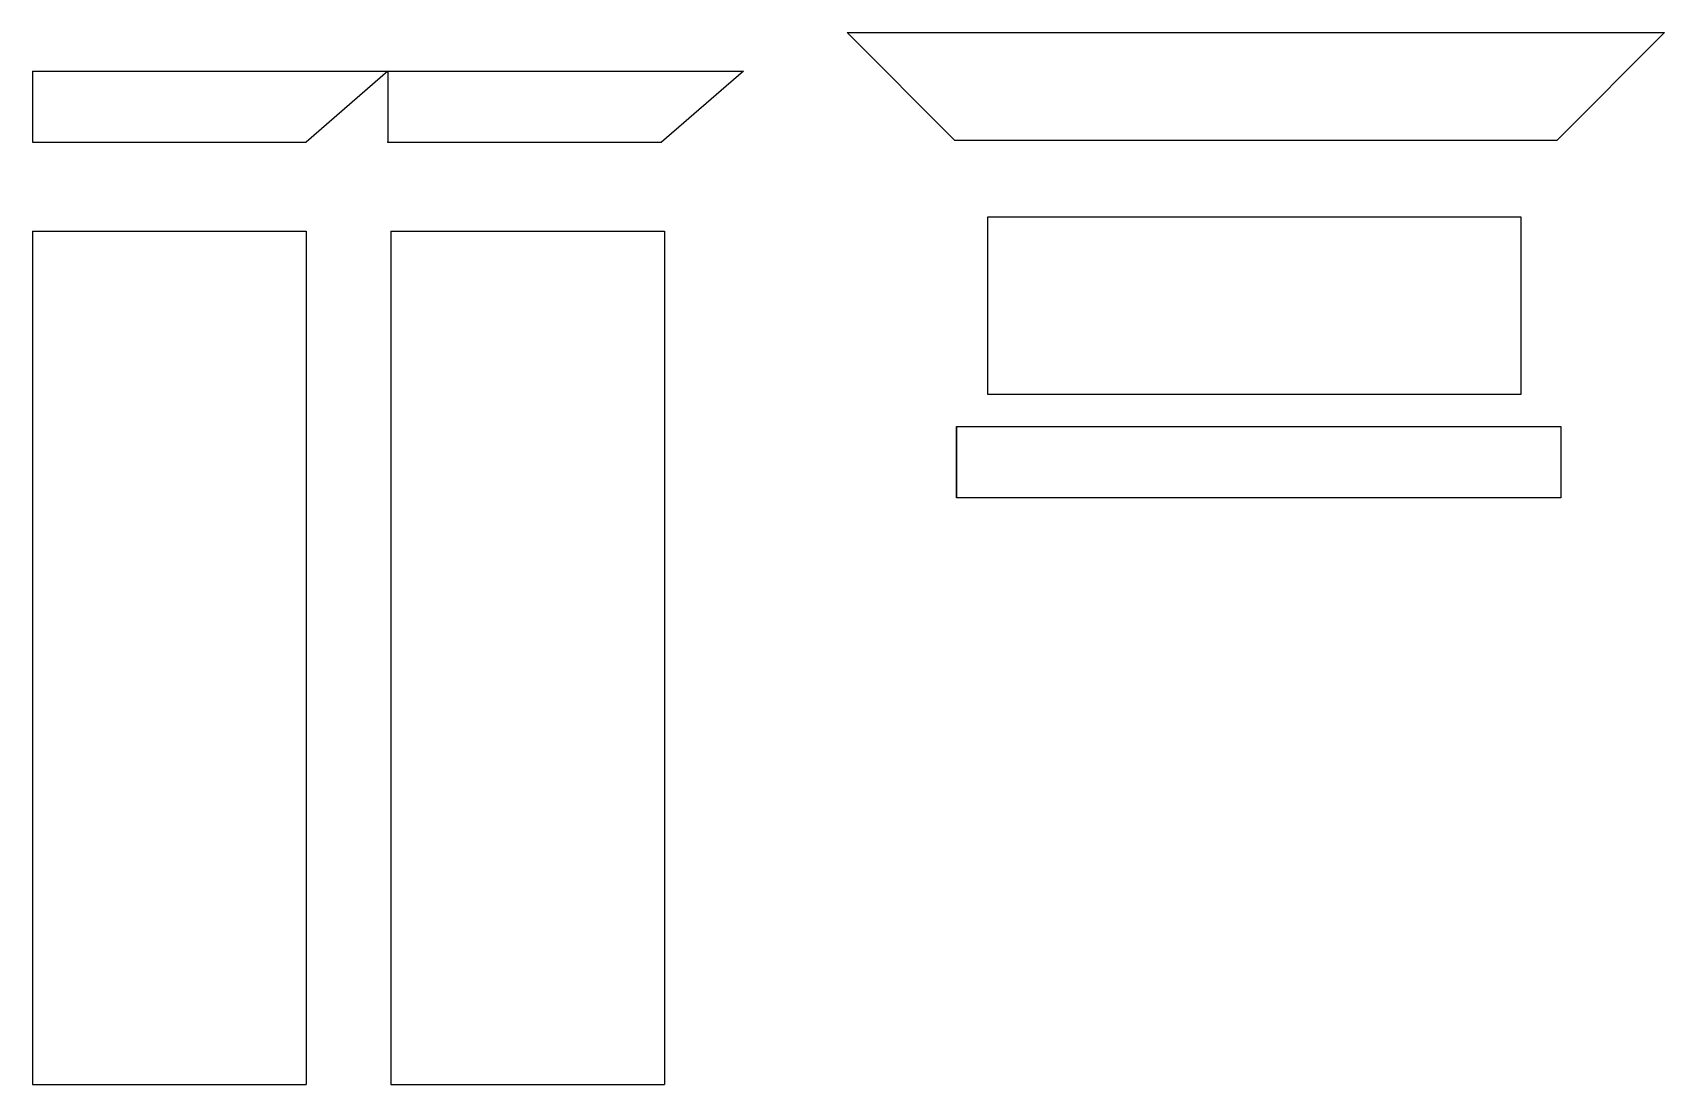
# Model space of a CAD drawing. Header units: centimetres. Extents: x -10 to 35.9, y -26.5 to 3.1.
import ezdxf

# ---------------------------------------------------------------- set-up
doc = ezdxf.new("R2010")
doc.units = ezdxf.units.CM
doc.header["$MEASUREMENT"] = 0
doc.layers.add('kami_parts1 v2_Sketch1', color=7, linetype='Continuous')
doc.layers.add('kami_parts1 v2_Sketch2', color=7, linetype='Continuous')

msp = doc.modelspace()

# ---------------------------------------------------------------- linework, layer by layer
at = {"layer": 'kami_parts1 v2_Sketch1'}
for p, q in [((0, 2), (0, 0)), ((0, 2), (10, 2)), ((10, 2), (7.7, 0)), ((0, 0), (7.7, 0))]:
    msp.add_line(p, q, dxfattribs=at)
msp.add_point((0, 0), dxfattribs=at)
at = {"layer": 'kami_parts1 v2_Sketch2'}
for p, q in [((12.918, 3.082), (35.918, 3.082)), ((15.947, 0.053), (12.918, 3.082)), ((35.918, 3.082), (32.889, 0.053)), ((-10, 2), (0, 2)), ((-10, 2), (-10, 0)), ((0, 2), (-2.3, 0)), ((-10, 0), (-2.3, 0)), ((32.889, 0.053), (15.947, 0.053)), ((16.877, -2.099), (31.877, -2.099)), ((16.877, -7.099), (16.877, -2.099)), ((31.877, -2.099), (31.877, -7.099)), ((-10, -2.5), (-2.3, -2.5)), ((-10, -2.5), (-10, -26.5)), ((-10, -2.5), (-10, -26.5)), ((-10, -2.5), (-10, -26.5)), ((-10, -2.5), (-2.3, -2.5)), ((-10, -2.5), (-2.3, -2.5)), ((-2.3, -2.5), (-2.3, -26.5)), ((-2.3, -2.5), (-2.3, -26.5)), ((-2.3, -2.5), (-2.3, -26.5)), ((0.08, -2.5), (0.08, -26.5)), ((0.08, -2.5), (7.78, -2.5)), ((7.78, -2.5), (7.78, -26.5)), ((31.877, -7.099), (16.877, -7.099)), ((16, -8), (33, -8)), ((16, -10), (16, -8)), ((16, -8), (16, -10)), ((33, -8), (33, -10)), ((33, -10), (16, -10)), ((-10, -26.5), (-2.3, -26.5)), ((-10, -26.5), (-2.3, -26.5)), ((-10, -26.5), (-2.3, -26.5)), ((0.08, -26.5), (7.78, -26.5))]:
    msp.add_line(p, q, dxfattribs=at)
msp.add_point((0, 0), dxfattribs=at)

doc.saveas('drawing.dxf')
